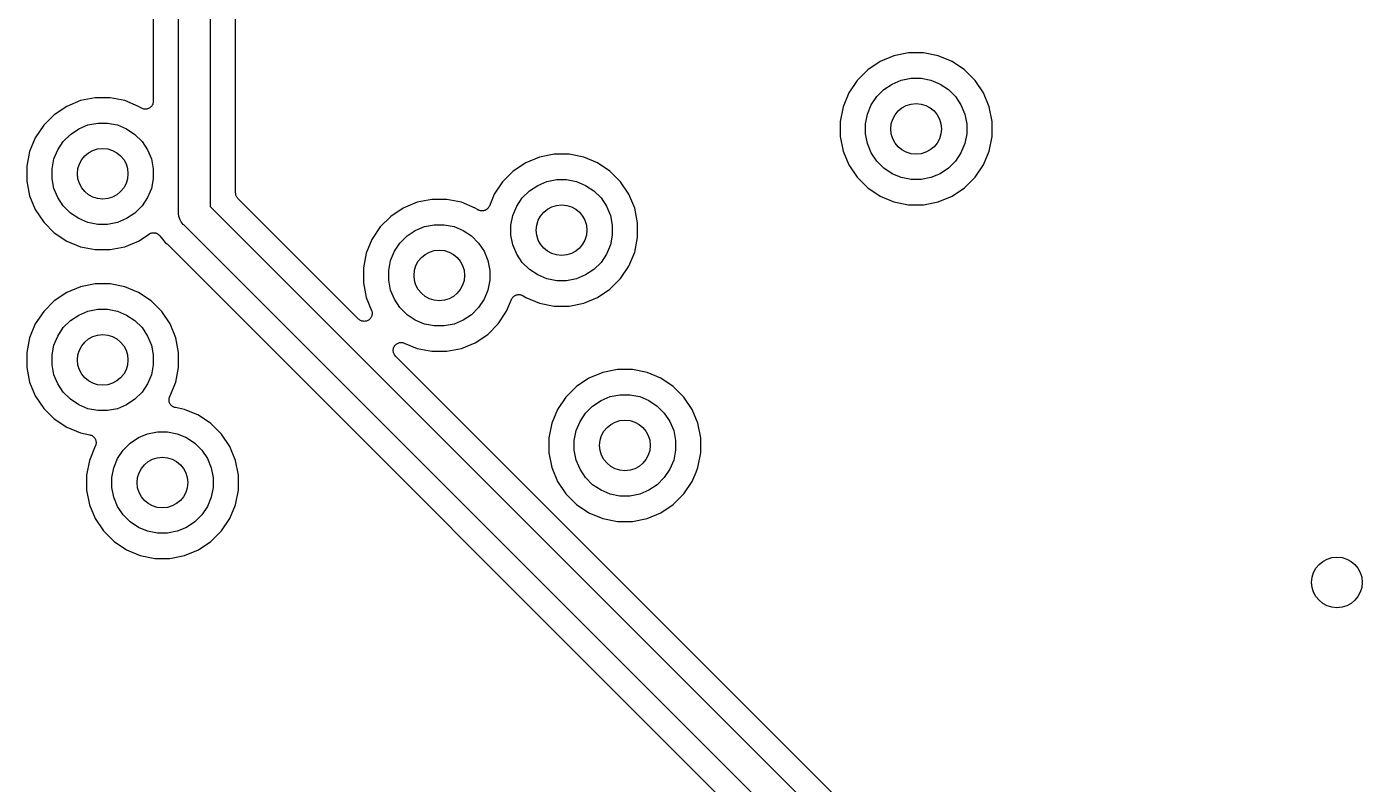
# Model space of a CAD drawing. Extents: x 113.2 to 188.8, y -123.8 to -78.2.
# Drawn here: x 154.97 to 165.52, y -104.78 to -98.79 of the extents above; entities that cross this region are included whole.
import ezdxf

# ---------------------------------------------------------------- set-up
doc = ezdxf.new("R2010")
doc.units = 0
doc.layers.add('BLACK', color=7, linetype='CONTINUOUS')

msp = doc.modelspace()

# ---------------------------------------------------------------- linework, layer by layer
at = {"layer": 'BLACK', "linetype": 'CONTINUOUS'}
for p, q in [((156.425, -95.4378), (156.425, -100.214)), ((156.625, -100.105), (156.625, -95.4507)), ((156.175, -100.26), (156.175, -95.4834)), ((155.975, -95.5923), (155.975, -99.382)), ((161.825, -99.0231), (161.716, -99.0683)), ((161.941, -99), (161.825, -99.0231)), ((162.059, -99), (161.941, -99)), ((162.175, -99.0231), (162.059, -99)), ((162.284, -99.0683), (162.175, -99.0231)), ((161.618, -99.1339), (161.534, -99.2175)), ((161.716, -99.0683), (161.618, -99.1339)), ((162.382, -99.1339), (162.284, -99.0683)), ((162.466, -99.2175), (162.382, -99.1339)), ((161.534, -99.2175), (161.468, -99.3158)), ((161.745, -99.2893), (161.811, -99.2455)), ((161.811, -99.2455), (161.883, -99.2154)), ((161.883, -99.2154), (161.961, -99.2)), ((161.961, -99.2), (162.039, -99.2)), ((162.039, -99.2), (162.117, -99.2154)), ((162.117, -99.2154), (162.189, -99.2455)), ((162.189, -99.2455), (162.255, -99.2893)), ((162.532, -99.3158), (162.466, -99.2175)), ((155.516, -99.354), (155.4, -99.377)), ((155.634, -99.354), (155.516, -99.354)), ((155.75, -99.377), (155.634, -99.354)), ((161.468, -99.3158), (161.423, -99.425)), ((161.646, -99.4105), (161.689, -99.345)), ((161.689, -99.345), (161.745, -99.2893)), ((162.255, -99.2893), (162.311, -99.345)), ((162.311, -99.345), (162.354, -99.4105)), ((162.577, -99.425), (162.532, -99.3158)), ((155.291, -99.4222), (155.193, -99.4879)), ((155.4, -99.377), (155.291, -99.4222)), ((155.859, -99.4222), (155.75, -99.377)), ((155.877, -99.4343), (155.859, -99.4222)), ((155.883, -99.4371), (155.877, -99.4343)), ((155.888, -99.44), (155.883, -99.4371)), ((155.888, -99.4401), (155.888, -99.44)), ((155.888, -99.44), (155.888, -99.44)), ((155.894, -99.4418), (155.888, -99.4401)), ((155.9, -99.4436), (155.894, -99.4418)), ((155.906, -99.4443), (155.9, -99.4436)), ((155.9, -99.4436), (155.9, -99.4436)), ((155.9, -99.4436), (155.9, -99.4436)), ((155.912, -99.4449), (155.906, -99.4443)), ((155.918, -99.4443), (155.912, -99.4449)), ((155.912, -99.4449), (155.912, -99.4449)), ((155.912, -99.4449), (155.912, -99.4449)), ((155.924, -99.4438), (155.918, -99.4443)), ((155.93, -99.442), (155.924, -99.4437)), ((155.924, -99.4437), (155.924, -99.4437)), ((155.924, -99.4437), (155.924, -99.4438)), ((155.936, -99.4403), (155.93, -99.442)), ((155.941, -99.4375), (155.936, -99.4402)), ((155.936, -99.4402), (155.936, -99.4402)), ((155.936, -99.4402), (155.936, -99.4403)), ((155.947, -99.4346), (155.941, -99.4375)), ((155.951, -99.4308), (155.947, -99.4345)), ((155.947, -99.4345), (155.947, -99.4345)), ((155.947, -99.4345), (155.947, -99.4346)), ((155.956, -99.4269), (155.951, -99.4308)), ((155.96, -99.4223), (155.956, -99.4267)), ((155.956, -99.4267), (155.956, -99.4268)), ((155.956, -99.4268), (155.956, -99.4269)), ((155.964, -99.4175), (155.96, -99.4223)), ((155.967, -99.4121), (155.964, -99.4173)), ((155.964, -99.4173), (155.964, -99.4174)), ((155.964, -99.4174), (155.964, -99.4175)), ((155.97, -99.4068), (155.967, -99.4121)), ((155.972, -99.4008), (155.97, -99.4065)), ((155.97, -99.4065), (155.97, -99.4067)), ((155.97, -99.4067), (155.97, -99.4068)), ((155.974, -99.3951), (155.972, -99.4008)), ((155.975, -99.3829), (155.974, -99.3889)), ((155.974, -99.3889), (155.974, -99.3948)), ((155.974, -99.3948), (155.974, -99.395)), ((155.974, -99.395), (155.974, -99.3951)), ((155.975, -99.382), (155.975, -99.3826)), ((155.975, -99.3826), (155.975, -99.3826)), ((155.975, -99.3826), (155.975, -99.3826)), ((155.975, -99.3826), (155.975, -99.3829)), ((161.423, -99.425), (161.4, -99.5409)), ((161.615, -99.4833), (161.646, -99.4105)), ((162.354, -99.4105), (162.385, -99.4833)), ((162.6, -99.5409), (162.577, -99.425)), ((155.109, -99.5715), (155.043, -99.6697)), ((155.193, -99.4879), (155.109, -99.5715)), ((155.386, -99.5995), (155.458, -99.5693)), ((155.458, -99.5693), (155.536, -99.554)), ((155.536, -99.554), (155.614, -99.554)), ((155.614, -99.554), (155.692, -99.5693)), ((155.692, -99.5693), (155.764, -99.5995)), ((161.4, -99.5409), (161.4, -99.6591)), ((161.6, -99.5606), (161.615, -99.4833)), ((161.6, -99.6394), (161.6, -99.5606)), ((162.385, -99.4833), (162.4, -99.5606)), ((162.4, -99.5606), (162.4, -99.6394)), ((162.6, -99.6591), (162.6, -99.5409)), ((155.043, -99.6697), (154.998, -99.7789)), ((155.264, -99.699), (155.32, -99.6433)), ((155.32, -99.6433), (155.386, -99.5995)), ((155.764, -99.5995), (155.83, -99.6433)), ((155.83, -99.6433), (155.886, -99.699)), ((161.4, -99.6591), (161.423, -99.775)), ((161.615, -99.7167), (161.6, -99.6394)), ((162.4, -99.6394), (162.385, -99.7167)), ((162.577, -99.775), (162.6, -99.6591)), ((154.998, -99.7789), (154.975, -99.8949)), ((155.19, -99.8373), (155.221, -99.7645)), ((155.221, -99.7645), (155.264, -99.699)), ((155.886, -99.699), (155.929, -99.7645)), ((155.929, -99.7645), (155.96, -99.8373)), ((161.423, -99.775), (161.468, -99.8842)), ((161.646, -99.7895), (161.615, -99.7167)), ((161.689, -99.855), (161.646, -99.7895)), ((162.354, -99.7895), (162.311, -99.855)), ((162.385, -99.7167), (162.354, -99.7895)), ((162.532, -99.8842), (162.577, -99.775)), ((154.975, -99.8949), (154.975, -100.013)), ((155.175, -99.9146), (155.19, -99.8373)), ((155.96, -99.8373), (155.975, -99.9146)), ((158.916, -99.8683), (158.818, -99.9339)), ((159.025, -99.823), (158.916, -99.8683)), ((159.141, -99.8), (159.025, -99.823)), ((159.259, -99.8), (159.141, -99.8)), ((159.375, -99.823), (159.259, -99.8)), ((159.484, -99.8683), (159.375, -99.823)), ((159.582, -99.9339), (159.484, -99.8683)), ((161.468, -99.8842), (161.534, -99.9825)), ((161.745, -99.9107), (161.689, -99.855)), ((162.311, -99.855), (162.255, -99.9107)), ((162.466, -99.9825), (162.532, -99.8842)), ((155.175, -99.9934), (155.175, -99.9146)), ((155.19, -100.071), (155.175, -99.9934)), ((155.975, -99.9934), (155.96, -100.071)), ((155.975, -99.9146), (155.975, -99.9934)), ((158.818, -99.9339), (158.734, -100.018)), ((159.083, -100.015), (159.161, -100)), ((159.161, -100), (159.239, -100)), ((159.239, -100), (159.317, -100.015)), ((159.666, -100.018), (159.582, -99.9339)), ((161.534, -99.9825), (161.618, -100.066)), ((161.811, -99.9545), (161.745, -99.9107)), ((161.883, -99.9846), (161.811, -99.9545)), ((161.961, -100), (161.883, -99.9846)), ((162.039, -100), (161.961, -100)), ((162.117, -99.9846), (162.039, -100)), ((162.189, -99.9545), (162.117, -99.9846)), ((162.255, -99.9107), (162.189, -99.9545)), ((162.382, -100.066), (162.466, -99.9825)), ((154.975, -100.013), (154.998, -100.129)), ((155.221, -100.143), (155.19, -100.071)), ((155.96, -100.071), (155.929, -100.143)), ((156.626, -100.111), (156.625, -100.105)), ((158.734, -100.018), (158.668, -100.116)), ((158.889, -100.145), (158.945, -100.089)), ((158.945, -100.089), (159.011, -100.046)), ((159.011, -100.046), (159.083, -100.015)), ((159.317, -100.015), (159.389, -100.046)), ((159.389, -100.046), (159.455, -100.089)), ((159.455, -100.089), (159.511, -100.145)), ((159.732, -100.116), (159.666, -100.018)), ((161.618, -100.066), (161.716, -100.132)), ((162.284, -100.132), (162.382, -100.066)), ((154.998, -100.129), (155.043, -100.238)), ((155.264, -100.209), (155.221, -100.143)), ((155.32, -100.265), (155.264, -100.209)), ((155.886, -100.209), (155.83, -100.265)), ((155.929, -100.143), (155.886, -100.209)), ((156.425, -100.214), (162.586, -106.375)), ((156.626, -100.117), (156.626, -100.111)), ((156.628, -100.123), (156.626, -100.117)), ((156.626, -100.117), (156.626, -100.117)), ((156.626, -100.117), (156.626, -100.117)), ((156.629, -100.128), (156.628, -100.123)), ((156.63, -100.129), (156.629, -100.128)), ((156.632, -100.134), (156.63, -100.129)), ((156.63, -100.129), (156.63, -100.129)), ((156.635, -100.139), (156.632, -100.134)), ((156.635, -100.14), (156.635, -100.139)), ((156.639, -100.144), (156.635, -100.14)), ((156.635, -100.14), (156.635, -100.14)), ((156.643, -100.149), (156.639, -100.144)), ((157.596, -101.102), (156.643, -100.149)), ((156.643, -100.149), (156.643, -100.149)), ((156.643, -100.149), (156.643, -100.149)), ((156.643, -100.149), (156.643, -100.149)), ((156.643, -100.149), (156.643, -100.149)), ((158.059, -100.18), (157.949, -100.225)), ((158.174, -100.157), (158.059, -100.18)), ((158.293, -100.157), (158.174, -100.157)), ((158.409, -100.18), (158.293, -100.157)), ((158.518, -100.225), (158.409, -100.18)), ((158.629, -100.21), (158.626, -100.216)), ((158.668, -100.116), (158.629, -100.21)), ((158.629, -100.21), (158.629, -100.21)), ((158.629, -100.21), (158.629, -100.21)), ((158.629, -100.21), (158.629, -100.21)), ((158.629, -100.21), (158.629, -100.21)), ((158.815, -100.283), (158.846, -100.211)), ((158.846, -100.211), (158.889, -100.145)), ((159.511, -100.145), (159.554, -100.211)), ((159.554, -100.211), (159.585, -100.283)), ((159.777, -100.225), (159.732, -100.116)), ((161.716, -100.132), (161.825, -100.177)), ((161.825, -100.177), (161.941, -100.2)), ((161.941, -100.2), (162.059, -100.2)), ((162.059, -100.2), (162.175, -100.177)), ((162.175, -100.177), (162.284, -100.132)), ((155.043, -100.238), (155.109, -100.336)), ((155.386, -100.308), (155.32, -100.265)), ((155.458, -100.339), (155.386, -100.308)), ((155.764, -100.308), (155.692, -100.339)), ((155.83, -100.265), (155.764, -100.308)), ((156.174, -100.266), (156.175, -100.26)), ((156.175, -100.272), (156.174, -100.266)), ((156.177, -100.29), (156.175, -100.272)), ((156.175, -100.272), (156.175, -100.272)), ((156.184, -100.314), (156.177, -100.29)), ((156.196, -100.335), (156.184, -100.314)), ((157.851, -100.291), (157.768, -100.374)), ((157.949, -100.225), (157.851, -100.291)), ((158.536, -100.238), (158.518, -100.225)), ((158.542, -100.241), (158.536, -100.238)), ((158.547, -100.243), (158.542, -100.241)), ((158.547, -100.244), (158.547, -100.243)), ((158.547, -100.243), (158.547, -100.243)), ((158.553, -100.245), (158.547, -100.244)), ((158.559, -100.247), (158.553, -100.245)), ((158.565, -100.248), (158.559, -100.247)), ((158.559, -100.247), (158.559, -100.247)), ((158.559, -100.247), (158.559, -100.247)), ((158.571, -100.248), (158.565, -100.248)), ((158.577, -100.248), (158.571, -100.248)), ((158.571, -100.248), (158.571, -100.248)), ((158.571, -100.248), (158.571, -100.248)), ((158.583, -100.247), (158.577, -100.248)), ((158.589, -100.245), (158.583, -100.247)), ((158.583, -100.247), (158.583, -100.247)), ((158.583, -100.247), (158.583, -100.247)), ((158.595, -100.244), (158.589, -100.245)), ((158.6, -100.241), (158.595, -100.244)), ((158.595, -100.244), (158.595, -100.244)), ((158.595, -100.244), (158.595, -100.244)), ((158.606, -100.238), (158.6, -100.241)), ((158.611, -100.234), (158.606, -100.238)), ((158.606, -100.238), (158.606, -100.238)), ((158.606, -100.238), (158.606, -100.238)), ((158.615, -100.23), (158.611, -100.234)), ((158.616, -100.23), (158.615, -100.23)), ((158.615, -100.23), (158.615, -100.23)), ((158.619, -100.226), (158.616, -100.23)), ((158.623, -100.221), (158.619, -100.226)), ((158.626, -100.216), (158.623, -100.221)), ((158.623, -100.221), (158.623, -100.221)), ((158.623, -100.221), (158.623, -100.221)), ((158.8, -100.361), (158.815, -100.283)), ((159.585, -100.283), (159.6, -100.361)), ((159.8, -100.341), (159.777, -100.225)), ((155.109, -100.336), (155.193, -100.42)), ((155.193, -100.42), (155.291, -100.486)), ((155.536, -100.354), (155.458, -100.339)), ((155.614, -100.354), (155.536, -100.354)), ((155.692, -100.339), (155.614, -100.354)), ((155.947, -100.427), (155.95, -100.426)), ((155.95, -100.426), (155.953, -100.424)), ((155.953, -100.424), (155.956, -100.424)), ((155.956, -100.424), (155.959, -100.423)), ((155.959, -100.423), (155.962, -100.422)), ((155.962, -100.422), (155.965, -100.421)), ((155.965, -100.421), (155.968, -100.421)), ((155.968, -100.421), (155.971, -100.42)), ((155.971, -100.42), (155.974, -100.42)), ((155.974, -100.42), (155.977, -100.42)), ((155.977, -100.42), (155.98, -100.42)), ((155.98, -100.42), (155.983, -100.42)), ((155.983, -100.42), (155.986, -100.421)), ((155.986, -100.421), (155.989, -100.421)), ((155.989, -100.421), (155.992, -100.422)), ((155.992, -100.422), (155.995, -100.423)), ((155.995, -100.423), (155.998, -100.424)), ((155.998, -100.424), (156.001, -100.425)), ((156.001, -100.425), (156.004, -100.426)), ((156.004, -100.426), (156.006, -100.427)), ((156.211, -100.354), (156.196, -100.335)), ((156.216, -100.358), (156.211, -100.354)), ((162.442, -106.584), (156.216, -100.358)), ((157.768, -100.374), (157.702, -100.473)), ((157.979, -100.446), (158.044, -100.402)), ((158.044, -100.402), (158.117, -100.372)), ((158.117, -100.372), (158.194, -100.357)), ((158.194, -100.357), (158.273, -100.357)), ((158.273, -100.357), (158.35, -100.372)), ((158.35, -100.372), (158.423, -100.402)), ((158.423, -100.402), (158.489, -100.446)), ((158.8, -100.439), (158.8, -100.361)), ((159.6, -100.361), (159.6, -100.439)), ((159.8, -100.459), (159.8, -100.341)), ((155.291, -100.486), (155.4, -100.531)), ((155.4, -100.531), (155.516, -100.554)), ((155.634, -100.554), (155.75, -100.531)), ((155.75, -100.531), (155.859, -100.486)), ((155.859, -100.486), (155.942, -100.431)), ((155.942, -100.43), (155.945, -100.429)), ((155.942, -100.431), (155.942, -100.43)), ((155.945, -100.429), (155.947, -100.427)), ((156.006, -100.427), (156.009, -100.429)), ((156.009, -100.429), (156.012, -100.431)), ((156.012, -100.431), (156.014, -100.433)), ((156.014, -100.433), (156.016, -100.434)), ((156.016, -100.434), (156.019, -100.437)), ((156.019, -100.437), (156.021, -100.439)), ((156.021, -100.439), (156.023, -100.441)), ((156.023, -100.441), (156.025, -100.443)), ((156.025, -100.443), (156.027, -100.445)), ((156.027, -100.445), (156.027, -100.445)), ((156.027, -100.445), (156.069, -100.497)), ((156.069, -100.497), (156.079, -100.505)), ((156.079, -100.505), (156.08, -100.505)), ((156.08, -100.505), (156.082, -100.507)), ((156.082, -100.507), (156.084, -100.509)), ((156.084, -100.509), (162.291, -106.716)), ((157.702, -100.473), (157.657, -100.582)), ((157.879, -100.567), (157.923, -100.502)), ((157.923, -100.502), (157.979, -100.446)), ((158.489, -100.446), (158.544, -100.502)), ((158.544, -100.502), (158.588, -100.567)), ((158.815, -100.517), (158.8, -100.439)), ((158.846, -100.589), (158.815, -100.517)), ((159.585, -100.517), (159.554, -100.589)), ((159.6, -100.439), (159.585, -100.517)), ((159.777, -100.575), (159.8, -100.459)), ((155.516, -100.554), (155.634, -100.554)), ((157.657, -100.582), (157.634, -100.698)), ((157.849, -100.64), (157.879, -100.567)), ((158.588, -100.567), (158.618, -100.64)), ((158.889, -100.655), (158.846, -100.589)), ((159.554, -100.589), (159.511, -100.655)), ((159.732, -100.684), (159.777, -100.575)), ((157.634, -100.698), (157.634, -100.816)), ((157.834, -100.718), (157.849, -100.64)), ((157.834, -100.796), (157.834, -100.718)), ((158.618, -100.64), (158.634, -100.718)), ((158.634, -100.718), (158.634, -100.796)), ((158.945, -100.711), (158.889, -100.655)), ((159.011, -100.754), (158.945, -100.711)), ((159.455, -100.711), (159.389, -100.754)), ((159.511, -100.655), (159.455, -100.711)), ((159.666, -100.782), (159.732, -100.684)), ((155.4, -100.848), (155.291, -100.893)), ((155.516, -100.825), (155.4, -100.848)), ((155.634, -100.825), (155.516, -100.825)), ((155.75, -100.848), (155.634, -100.825)), ((155.859, -100.893), (155.75, -100.848)), ((157.634, -100.816), (157.657, -100.932)), ((157.849, -100.874), (157.834, -100.796)), ((158.634, -100.796), (158.618, -100.874)), ((159.083, -100.785), (159.011, -100.754)), ((159.161, -100.8), (159.083, -100.785)), ((159.239, -100.8), (159.161, -100.8)), ((159.317, -100.785), (159.239, -100.8)), ((159.389, -100.754), (159.317, -100.785)), ((159.582, -100.866), (159.666, -100.782)), ((155.291, -100.893), (155.193, -100.959)), ((155.957, -100.959), (155.859, -100.893)), ((157.657, -100.932), (157.699, -101.034)), ((157.879, -100.946), (157.849, -100.874)), ((157.923, -101.012), (157.879, -100.946)), ((158.588, -100.946), (158.544, -101.012)), ((158.618, -100.874), (158.588, -100.946)), ((158.765, -101.041), (158.804, -100.947)), ((158.804, -100.947), (158.807, -100.941)), ((158.804, -100.947), (158.804, -100.947)), ((158.804, -100.947), (158.804, -100.947)), ((158.804, -100.947), (158.804, -100.947)), ((158.804, -100.947), (158.804, -100.947)), ((158.807, -100.941), (158.81, -100.936)), ((158.81, -100.936), (158.814, -100.931)), ((158.81, -100.936), (158.81, -100.936)), ((158.81, -100.936), (158.81, -100.936)), ((158.814, -100.931), (158.818, -100.927)), ((158.818, -100.926), (158.823, -100.923)), ((158.818, -100.927), (158.818, -100.926)), ((158.818, -100.927), (158.818, -100.927)), ((158.823, -100.923), (158.828, -100.919)), ((158.828, -100.919), (158.833, -100.916)), ((158.828, -100.919), (158.828, -100.919)), ((158.828, -100.919), (158.828, -100.919)), ((158.833, -100.916), (158.838, -100.913)), ((158.838, -100.913), (158.839, -100.913)), ((158.839, -100.913), (158.844, -100.911)), ((158.839, -100.913), (158.839, -100.913)), ((158.844, -100.911), (158.85, -100.91)), ((158.85, -100.91), (158.85, -100.91)), ((158.85, -100.91), (158.851, -100.91)), ((158.851, -100.91), (158.856, -100.909)), ((158.856, -100.909), (158.862, -100.909)), ((158.862, -100.909), (158.863, -100.909)), ((158.863, -100.909), (158.863, -100.909)), ((158.863, -100.909), (158.869, -100.909)), ((158.869, -100.909), (158.875, -100.91)), ((158.875, -100.91), (158.875, -100.91)), ((158.875, -100.91), (158.875, -100.91)), ((158.875, -100.91), (158.881, -100.912)), ((158.881, -100.912), (158.886, -100.913)), ((158.886, -100.913), (158.886, -100.914)), ((158.886, -100.914), (158.887, -100.914)), ((158.887, -100.914), (158.892, -100.916)), ((158.892, -100.916), (158.897, -100.919)), ((158.897, -100.919), (158.916, -100.932)), ((158.916, -100.932), (159.025, -100.977)), ((159.375, -100.977), (159.484, -100.932)), ((159.484, -100.932), (159.582, -100.866)), ((155.109, -101.043), (155.043, -101.141)), ((155.193, -100.959), (155.109, -101.043)), ((155.386, -101.071), (155.458, -101.041)), ((155.458, -101.041), (155.536, -101.025)), ((155.536, -101.025), (155.614, -101.025)), ((155.614, -101.025), (155.692, -101.041)), ((155.692, -101.041), (155.764, -101.071)), ((156.041, -101.043), (155.957, -100.959)), ((156.107, -101.141), (156.041, -101.043)), ((157.699, -101.034), (157.699, -101.035)), ((157.699, -101.035), (157.699, -101.035)), ((157.699, -101.035), (157.699, -101.035)), ((157.699, -101.035), (157.699, -101.035)), ((157.699, -101.035), (157.701, -101.041)), ((157.701, -101.041), (157.703, -101.046)), ((157.703, -101.046), (157.703, -101.046)), ((157.703, -101.046), (157.703, -101.047)), ((157.703, -101.047), (157.703, -101.053)), ((157.703, -101.053), (157.704, -101.059)), ((157.704, -101.059), (157.703, -101.064)), ((157.704, -101.059), (157.704, -101.059)), ((157.704, -101.059), (157.704, -101.059)), ((157.979, -101.068), (157.923, -101.012)), ((158.544, -101.012), (158.489, -101.068)), ((158.7, -101.139), (158.765, -101.041)), ((159.025, -100.977), (159.141, -101)), ((159.141, -101), (159.259, -101)), ((159.259, -101), (159.375, -100.977)), ((155.043, -101.141), (154.998, -101.25)), ((155.264, -101.17), (155.32, -101.114)), ((155.32, -101.114), (155.386, -101.071)), ((155.764, -101.071), (155.83, -101.114)), ((155.83, -101.114), (155.886, -101.17)), ((156.152, -101.25), (156.107, -101.141)), ((157.601, -101.106), (157.596, -101.102)), ((157.606, -101.11), (157.601, -101.106)), ((157.611, -101.113), (157.606, -101.11)), ((157.606, -101.11), (157.606, -101.11)), ((157.606, -101.11), (157.606, -101.11)), ((157.617, -101.116), (157.611, -101.113)), ((157.623, -101.118), (157.617, -101.116)), ((157.617, -101.116), (157.617, -101.116)), ((157.617, -101.116), (157.617, -101.116)), ((157.628, -101.12), (157.623, -101.118)), ((157.635, -101.12), (157.628, -101.12)), ((157.628, -101.12), (157.628, -101.12)), ((157.628, -101.12), (157.628, -101.12)), ((157.64, -101.121), (157.635, -101.12)), ((157.641, -101.121), (157.64, -101.121)), ((157.64, -101.121), (157.64, -101.121)), ((157.647, -101.12), (157.641, -101.121)), ((157.653, -101.12), (157.647, -101.12)), ((157.659, -101.118), (157.653, -101.12)), ((157.653, -101.12), (157.653, -101.12)), ((157.653, -101.12), (157.653, -101.12)), ((157.664, -101.116), (157.659, -101.118)), ((157.665, -101.116), (157.664, -101.116)), ((157.664, -101.116), (157.664, -101.116)), ((157.67, -101.113), (157.665, -101.116)), ((157.675, -101.11), (157.67, -101.113)), ((157.68, -101.107), (157.675, -101.11)), ((157.675, -101.11), (157.675, -101.11)), ((157.675, -101.11), (157.675, -101.11)), ((157.685, -101.103), (157.68, -101.107)), ((157.689, -101.098), (157.685, -101.103)), ((157.685, -101.103), (157.685, -101.103)), ((157.685, -101.103), (157.685, -101.103)), ((157.693, -101.093), (157.689, -101.098)), ((157.696, -101.088), (157.693, -101.093)), ((157.693, -101.093), (157.693, -101.093)), ((157.693, -101.093), (157.693, -101.093)), ((157.699, -101.083), (157.696, -101.088)), ((157.701, -101.076), (157.699, -101.083)), ((157.699, -101.083), (157.699, -101.083)), ((157.699, -101.083), (157.699, -101.083)), ((157.702, -101.071), (157.701, -101.076)), ((157.703, -101.064), (157.702, -101.071)), ((157.702, -101.071), (157.702, -101.071)), ((157.702, -101.071), (157.702, -101.071)), ((158.044, -101.111), (157.979, -101.068)), ((158.117, -101.142), (158.044, -101.111)), ((158.194, -101.157), (158.117, -101.142)), ((158.273, -101.157), (158.194, -101.157)), ((158.35, -101.142), (158.273, -101.157)), ((158.423, -101.111), (158.35, -101.142)), ((158.489, -101.068), (158.423, -101.111)), ((158.616, -101.223), (158.7, -101.139)), ((154.998, -101.25), (154.975, -101.366)), ((155.19, -101.308), (155.221, -101.236)), ((155.221, -101.236), (155.264, -101.17)), ((155.886, -101.17), (155.929, -101.236)), ((155.929, -101.236), (155.96, -101.308)), ((156.175, -101.366), (156.152, -101.25)), ((158.518, -101.289), (158.616, -101.223)), ((154.975, -101.366), (154.975, -101.484)), ((155.175, -101.386), (155.19, -101.308)), ((155.96, -101.308), (155.975, -101.386)), ((156.175, -101.484), (156.175, -101.366)), ((157.87, -101.343), (157.871, -101.337)), ((157.87, -101.349), (157.87, -101.343)), ((157.87, -101.355), (157.87, -101.349)), ((157.87, -101.349), (157.87, -101.349)), ((157.87, -101.349), (157.87, -101.349)), ((157.871, -101.361), (157.87, -101.355)), ((157.871, -101.337), (157.873, -101.331)), ((157.871, -101.337), (157.871, -101.337)), ((157.871, -101.337), (157.871, -101.337)), ((157.873, -101.367), (157.871, -101.361)), ((157.871, -101.361), (157.871, -101.361)), ((157.871, -101.361), (157.871, -101.361)), ((157.873, -101.331), (157.875, -101.325)), ((157.874, -101.373), (157.873, -101.367)), ((157.877, -101.378), (157.874, -101.373)), ((157.874, -101.373), (157.874, -101.373)), ((157.874, -101.373), (157.874, -101.373)), ((157.875, -101.325), (157.878, -101.319)), ((157.875, -101.325), (157.875, -101.325)), ((157.875, -101.325), (157.875, -101.325)), ((157.878, -101.319), (157.881, -101.315)), ((157.881, -101.314), (157.885, -101.309)), ((157.881, -101.315), (157.881, -101.314)), ((157.881, -101.314), (157.881, -101.314)), ((157.885, -101.309), (157.888, -101.305)), ((157.888, -101.305), (157.893, -101.301)), ((157.888, -101.305), (157.888, -101.305)), ((157.888, -101.305), (157.888, -101.305)), ((157.893, -101.301), (157.898, -101.297)), ((157.898, -101.297), (157.903, -101.294)), ((157.898, -101.297), (157.898, -101.297)), ((157.898, -101.297), (157.898, -101.297)), ((157.903, -101.294), (157.909, -101.292)), ((157.909, -101.292), (157.915, -101.29)), ((157.909, -101.292), (157.909, -101.292)), ((157.909, -101.292), (157.909, -101.292)), ((157.915, -101.29), (157.92, -101.288)), ((157.92, -101.288), (157.921, -101.288)), ((157.921, -101.288), (157.927, -101.287)), ((157.921, -101.288), (157.921, -101.288)), ((157.927, -101.287), (157.933, -101.287)), ((157.933, -101.287), (157.933, -101.287)), ((157.933, -101.287), (157.933, -101.287)), ((157.933, -101.287), (157.939, -101.288)), ((157.939, -101.288), (157.945, -101.288)), ((157.945, -101.288), (157.945, -101.288)), ((157.945, -101.288), (157.945, -101.288)), ((157.945, -101.288), (157.951, -101.29)), ((157.951, -101.29), (157.957, -101.292)), ((157.957, -101.292), (158.059, -101.334)), ((158.059, -101.334), (158.174, -101.357)), ((158.174, -101.357), (158.293, -101.357)), ((158.293, -101.357), (158.409, -101.334)), ((158.409, -101.334), (158.518, -101.289)), ((155.175, -101.465), (155.175, -101.386)), ((155.19, -101.542), (155.175, -101.465)), ((155.975, -101.465), (155.96, -101.542)), ((155.975, -101.386), (155.975, -101.465)), ((157.88, -101.384), (157.877, -101.378)), ((157.883, -101.388), (157.88, -101.384)), ((157.88, -101.384), (157.88, -101.384)), ((157.88, -101.384), (157.88, -101.384)), ((157.888, -101.394), (157.883, -101.388)), ((158.573, -102.079), (157.888, -101.394)), ((157.888, -101.394), (157.888, -101.394)), ((157.888, -101.394), (157.888, -101.394)), ((157.888, -101.394), (157.888, -101.394)), ((157.888, -101.394), (157.888, -101.394)), ((154.975, -101.484), (154.998, -101.6)), ((155.221, -101.615), (155.19, -101.542)), ((155.96, -101.542), (155.929, -101.615)), ((156.152, -101.6), (156.175, -101.484)), ((159.416, -101.568), (159.318, -101.634)), ((159.525, -101.523), (159.416, -101.568)), ((159.641, -101.5), (159.525, -101.523)), ((159.759, -101.5), (159.641, -101.5)), ((159.875, -101.523), (159.759, -101.5)), ((159.984, -101.568), (159.875, -101.523)), ((160.082, -101.634), (159.984, -101.568)), ((154.998, -101.6), (155.043, -101.709)), ((155.264, -101.68), (155.221, -101.615)), ((155.32, -101.736), (155.264, -101.68)), ((155.886, -101.68), (155.83, -101.736)), ((155.929, -101.615), (155.886, -101.68)), ((156.105, -101.713), (156.152, -101.6)), ((159.318, -101.634), (159.234, -101.718)), ((160.166, -101.718), (160.082, -101.634)), ((155.043, -101.709), (155.109, -101.808)), ((155.386, -101.78), (155.32, -101.736)), ((155.458, -101.81), (155.386, -101.78)), ((155.764, -101.78), (155.692, -101.81)), ((155.83, -101.736), (155.764, -101.78)), ((156.099, -101.734), (156.1, -101.728)), ((156.099, -101.74), (156.099, -101.734)), ((156.099, -101.746), (156.099, -101.74)), ((156.099, -101.74), (156.099, -101.74)), ((156.099, -101.74), (156.099, -101.74)), ((156.1, -101.752), (156.099, -101.746)), ((156.1, -101.728), (156.102, -101.722)), ((156.1, -101.728), (156.1, -101.728)), ((156.1, -101.728), (156.1, -101.728)), ((156.1, -101.753), (156.1, -101.752)), ((156.1, -101.752), (156.1, -101.752)), ((156.101, -101.758), (156.1, -101.753)), ((156.103, -101.764), (156.101, -101.758)), ((156.102, -101.722), (156.103, -101.716)), ((156.103, -101.716), (156.104, -101.716)), ((156.106, -101.77), (156.103, -101.764)), ((156.103, -101.764), (156.103, -101.764)), ((156.103, -101.764), (156.103, -101.764)), ((156.104, -101.716), (156.105, -101.713)), ((156.104, -101.716), (156.104, -101.716)), ((156.109, -101.775), (156.106, -101.77)), ((156.113, -101.78), (156.109, -101.775)), ((156.109, -101.775), (156.109, -101.775)), ((156.109, -101.775), (156.109, -101.775)), ((156.117, -101.784), (156.113, -101.78)), ((156.117, -101.785), (156.117, -101.784)), ((156.121, -101.788), (156.117, -101.785)), ((156.117, -101.785), (156.117, -101.785)), ((156.126, -101.792), (156.121, -101.788)), ((156.126, -101.793), (156.126, -101.792)), ((156.126, -101.792), (156.126, -101.792)), ((156.131, -101.795), (156.126, -101.793)), ((156.137, -101.798), (156.131, -101.795)), ((159.234, -101.718), (159.168, -101.816)), ((159.389, -101.845), (159.445, -101.789)), ((159.445, -101.789), (159.511, -101.746)), ((159.511, -101.746), (159.583, -101.715)), ((159.583, -101.715), (159.661, -101.7)), ((159.661, -101.7), (159.739, -101.7)), ((159.739, -101.7), (159.817, -101.715)), ((159.817, -101.715), (159.889, -101.746)), ((159.889, -101.746), (159.955, -101.789)), ((159.955, -101.789), (160.011, -101.845)), ((160.232, -101.816), (160.166, -101.718)), ((155.109, -101.808), (155.193, -101.891)), ((155.193, -101.891), (155.291, -101.957)), ((155.536, -101.825), (155.458, -101.81)), ((155.614, -101.825), (155.536, -101.825)), ((155.692, -101.81), (155.614, -101.825)), ((156.143, -101.8), (156.137, -101.798)), ((156.137, -101.798), (156.137, -101.798)), ((156.137, -101.798), (156.137, -101.798)), ((156.148, -101.802), (156.143, -101.8)), ((156.149, -101.802), (156.148, -101.802)), ((156.222, -101.817), (156.149, -101.802)), ((156.149, -101.802), (156.149, -101.802)), ((156.149, -101.802), (156.149, -101.802)), ((156.149, -101.802), (156.149, -101.802)), ((156.331, -101.862), (156.222, -101.817)), ((156.43, -101.928), (156.331, -101.862)), ((159.168, -101.816), (159.123, -101.925)), ((159.346, -101.911), (159.389, -101.845)), ((160.011, -101.845), (160.054, -101.911)), ((160.277, -101.925), (160.232, -101.816)), ((155.291, -101.957), (155.4, -102.002)), ((155.4, -102.002), (155.473, -102.017)), ((155.93, -102.009), (156.008, -101.994)), ((156.008, -101.994), (156.086, -101.994)), ((156.086, -101.994), (156.164, -102.009)), ((156.513, -102.011), (156.43, -101.928)), ((159.123, -101.925), (159.1, -102.041)), ((159.3, -102.061), (159.315, -101.983)), ((159.315, -101.983), (159.346, -101.911)), ((160.054, -101.911), (160.085, -101.983)), ((160.085, -101.983), (160.1, -102.061)), ((160.3, -102.041), (160.277, -101.925)), ((155.517, -102.105), (155.47, -102.219)), ((155.473, -102.017), (155.473, -102.017)), ((155.473, -102.017), (155.473, -102.017)), ((155.473, -102.017), (155.473, -102.017)), ((155.473, -102.017), (155.474, -102.017)), ((155.474, -102.017), (155.479, -102.019)), ((155.479, -102.019), (155.485, -102.02)), ((155.485, -102.02), (155.485, -102.02)), ((155.485, -102.02), (155.485, -102.02)), ((155.485, -102.02), (155.491, -102.023)), ((155.491, -102.023), (155.496, -102.026)), ((155.496, -102.026), (155.496, -102.026)), ((155.496, -102.026), (155.496, -102.026)), ((155.496, -102.026), (155.501, -102.03)), ((155.501, -102.03), (155.505, -102.034)), ((155.505, -102.034), (155.505, -102.034)), ((155.505, -102.034), (155.506, -102.034)), ((155.506, -102.034), (155.509, -102.039)), ((155.509, -102.039), (155.513, -102.044)), ((155.513, -102.044), (155.513, -102.044)), ((155.513, -102.044), (155.513, -102.044)), ((155.513, -102.044), (155.516, -102.049)), ((155.516, -102.049), (155.519, -102.054)), ((155.519, -102.103), (155.517, -102.105)), ((155.519, -102.054), (155.519, -102.055)), ((155.519, -102.055), (155.519, -102.055)), ((155.519, -102.055), (155.521, -102.061)), ((155.52, -102.097), (155.519, -102.102)), ((155.519, -102.102), (155.519, -102.102)), ((155.519, -102.102), (155.519, -102.103)), ((155.522, -102.091), (155.52, -102.097)), ((155.521, -102.061), (155.522, -102.066)), ((155.522, -102.066), (155.522, -102.066)), ((155.522, -102.066), (155.522, -102.067)), ((155.522, -102.067), (155.523, -102.073)), ((155.523, -102.085), (155.522, -102.091)), ((155.522, -102.091), (155.522, -102.091)), ((155.522, -102.091), (155.522, -102.091)), ((155.523, -102.073), (155.523, -102.078)), ((155.523, -102.078), (155.523, -102.079)), ((155.523, -102.079), (155.523, -102.079)), ((155.523, -102.079), (155.523, -102.085)), ((155.736, -102.139), (155.792, -102.083)), ((155.792, -102.083), (155.858, -102.039)), ((155.858, -102.039), (155.93, -102.009)), ((156.164, -102.009), (156.237, -102.039)), ((156.237, -102.039), (156.302, -102.083)), ((156.302, -102.083), (156.358, -102.139)), ((156.579, -102.109), (156.513, -102.011)), ((156.624, -102.219), (156.579, -102.109)), ((162.578, -106.084), (158.573, -102.079)), ((158.573, -102.079), (158.573, -102.079)), ((159.1, -102.041), (159.1, -102.159)), ((159.3, -102.139), (159.3, -102.061)), ((160.1, -102.061), (160.1, -102.139)), ((160.3, -102.159), (160.3, -102.041)), ((155.47, -102.219), (155.447, -102.334)), ((155.662, -102.277), (155.693, -102.204)), ((155.693, -102.204), (155.736, -102.139)), ((156.358, -102.139), (156.402, -102.204)), ((156.402, -102.204), (156.432, -102.277)), ((156.647, -102.334), (156.624, -102.219)), ((159.1, -102.159), (159.123, -102.275)), ((159.315, -102.217), (159.3, -102.139)), ((159.346, -102.289), (159.315, -102.217)), ((160.085, -102.217), (160.054, -102.289)), ((160.1, -102.139), (160.085, -102.217)), ((160.277, -102.275), (160.3, -102.159)), ((155.647, -102.354), (155.662, -102.277)), ((156.432, -102.277), (156.447, -102.354)), ((159.123, -102.275), (159.168, -102.384)), ((159.389, -102.355), (159.346, -102.289)), ((160.054, -102.289), (160.011, -102.355)), ((160.232, -102.384), (160.262, -102.311)), ((160.262, -102.311), (160.277, -102.275)), ((160.262, -102.311), (160.262, -102.311)), ((155.447, -102.334), (155.447, -102.453)), ((155.647, -102.433), (155.647, -102.354)), ((156.447, -102.354), (156.447, -102.433)), ((156.647, -102.453), (156.647, -102.334)), ((159.168, -102.384), (159.234, -102.482)), ((159.445, -102.411), (159.389, -102.355)), ((159.511, -102.454), (159.445, -102.411)), ((159.955, -102.411), (159.889, -102.454)), ((160.011, -102.355), (159.955, -102.411)), ((160.166, -102.482), (160.232, -102.384)), ((155.447, -102.453), (155.47, -102.569)), ((155.662, -102.51), (155.647, -102.433)), ((155.693, -102.583), (155.662, -102.51)), ((156.432, -102.51), (156.402, -102.583)), ((156.447, -102.433), (156.432, -102.51)), ((156.624, -102.569), (156.647, -102.453)), ((159.234, -102.482), (159.318, -102.566)), ((159.583, -102.485), (159.511, -102.454)), ((159.661, -102.5), (159.583, -102.485)), ((159.739, -102.5), (159.661, -102.5)), ((159.817, -102.485), (159.739, -102.5)), ((159.889, -102.454), (159.817, -102.485)), ((160.082, -102.566), (160.166, -102.482)), ((155.47, -102.569), (155.515, -102.678)), ((155.736, -102.649), (155.693, -102.583)), ((156.402, -102.583), (156.358, -102.649)), ((156.579, -102.678), (156.624, -102.569)), ((159.318, -102.566), (159.416, -102.632)), ((159.416, -102.632), (159.525, -102.677)), ((159.875, -102.677), (159.984, -102.632)), ((159.984, -102.632), (160.082, -102.566)), ((155.515, -102.678), (155.581, -102.776)), ((155.792, -102.704), (155.736, -102.649)), ((155.858, -102.748), (155.792, -102.704)), ((156.302, -102.704), (156.237, -102.748)), ((156.358, -102.649), (156.302, -102.704)), ((156.513, -102.776), (156.579, -102.678)), ((159.525, -102.677), (159.641, -102.7)), ((159.641, -102.7), (159.759, -102.7)), ((159.759, -102.7), (159.875, -102.677)), ((155.581, -102.776), (155.665, -102.86)), ((155.93, -102.778), (155.858, -102.748)), ((156.008, -102.794), (155.93, -102.778)), ((156.086, -102.794), (156.008, -102.794)), ((156.164, -102.778), (156.086, -102.794)), ((156.237, -102.748), (156.164, -102.778)), ((156.43, -102.86), (156.513, -102.776)), ((155.665, -102.86), (155.763, -102.925)), ((155.763, -102.925), (155.872, -102.971)), ((156.222, -102.971), (156.331, -102.925)), ((156.331, -102.925), (156.43, -102.86)), ((155.872, -102.971), (155.988, -102.994)), ((155.988, -102.994), (156.106, -102.994)), ((156.106, -102.994), (156.222, -102.971))]:
    msp.add_line(p, q, dxfattribs=at)
at = {"layer": 'BLACK'}
for centre in [(162, -99.6), (155.575, -99.954), (159.2, -100.4), (158.234, -100.757), (155.575, -101.425), (159.7, -102.1), (156.047, -102.394), (165.324, -103.182)]:
    msp.add_circle(centre, 0.2, dxfattribs=at)

doc.saveas('drawing.dxf')
